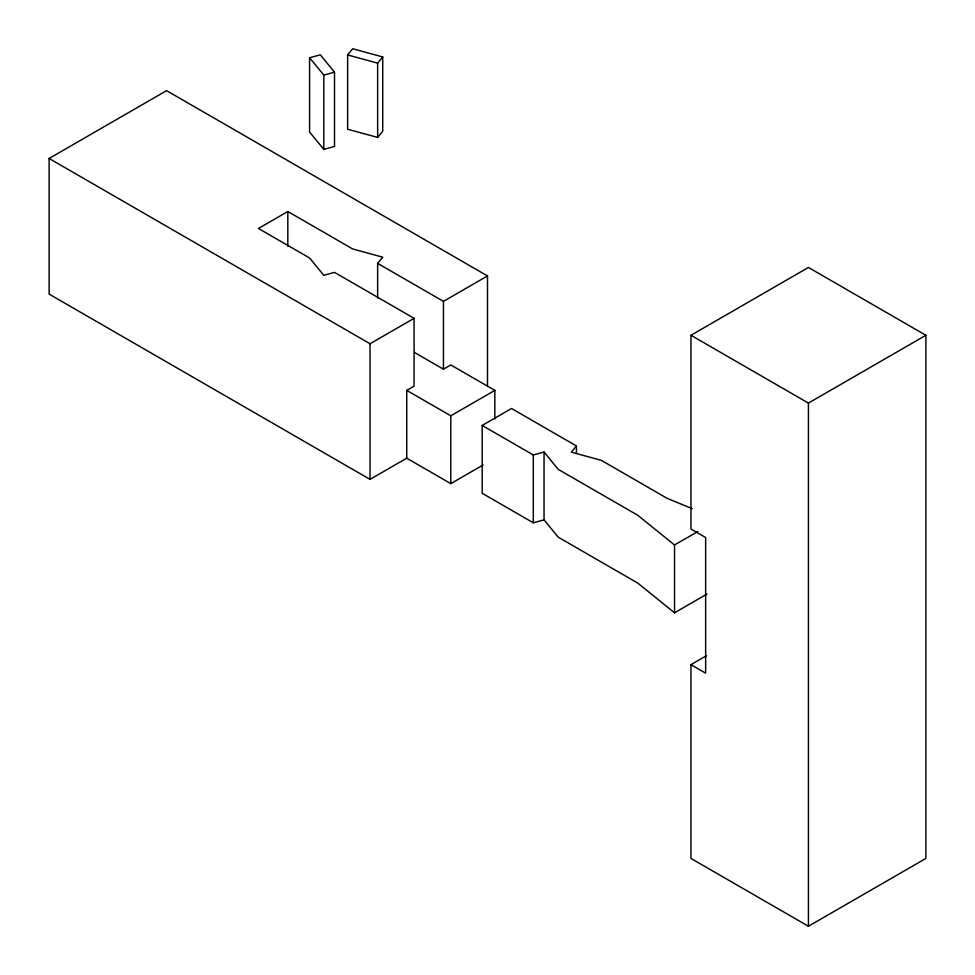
<?xml version="1.0" encoding="UTF-8"?>
<svg xmlns="http://www.w3.org/2000/svg" width="975" height="975" viewBox="0 0 975 975"><rect width="100%" height="100%" fill="white"/><g stroke="black" fill="none" stroke-linecap="round" stroke-linejoin="round"><path stroke-width="1.46" d="M347.624 54.941L352.694 48.75L382.724 56.964L382.724 131.235L377.642 137.426L347.624 129.212L347.624 54.941L377.642 63.156L382.724 56.964M377.642 298.033L377.642 263.372L382.724 257.181L352.694 248.966L287.82 211.514L258.448 228.467L309.575 257.985L323.798 275.316L334.523 272.378L414.082 318.325L414.082 386.137L406.746 390.378L406.746 458.189L450.791 483.624L483.186 464.929M706.924 594.104L674.529 612.8L637.821 583.135L558.261 537.188L544.038 519.858L533.313 522.795L482.186 493.277L482.186 425.453L511.558 408.501L576.432 445.965L571.362 452.156L601.38 460.371L667.193 498.359L692.189 508.67M406.746 458.189L370.037 479.383L49.116 294.109L49.116 158.474L166.579 90.651L487.5 275.937L487.5 385.954M49.116 158.474L370.037 343.748L414.082 318.325M377.642 263.372L443.454 301.373L487.5 275.937M414.497 352.462L443.454 369.184L450.791 364.942L494.837 390.378L494.837 419.006M406.746 390.378L450.791 415.813L494.837 390.378M690.958 664.67L705.644 673.152L705.644 537.518L690.958 529.035L690.958 335.278L808.421 267.455L925.884 335.278L925.884 858.439L808.421 926.25L690.958 858.439L690.958 664.67L706.619 655.627M690.958 335.278L808.421 403.089L925.884 335.278M674.529 612.8L674.529 544.976L697.856 531.521M309.575 57.757L320.3 54.832L334.523 72.162L334.523 146.433L323.798 149.37L309.575 132.039L309.575 57.757L323.798 75.099L323.798 149.37M323.798 75.099L334.523 72.162M482.186 425.453L533.313 454.972L544.038 452.034L558.261 469.377L637.821 515.312L674.529 544.976M808.421 403.089L808.421 926.25M576.432 445.965L576.432 453.497M544.038 452.034L544.038 519.858M533.313 454.972L533.313 522.795M450.791 415.813L450.791 483.624M443.454 301.373L443.454 369.184M377.642 63.156L377.642 137.426M370.037 343.748L370.037 479.383M287.82 211.514L287.82 246.175"/></g></svg>
